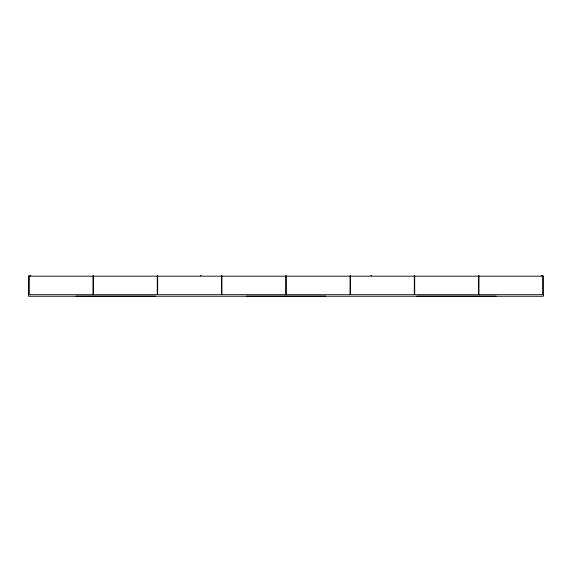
<?xml version="1.0" encoding="UTF-8"?>
<svg xmlns="http://www.w3.org/2000/svg" width="572" height="572" viewBox="0 0 572 572"><rect width="100%" height="100%" fill="white"/><g stroke="black" fill="none" stroke-linecap="round" stroke-linejoin="round"><path stroke-width="0.86" d="M30.016 275.733L30.795 275.733M200.407 275.733L201.194 275.733M370.806 275.733L371.593 275.733M541.205 275.733L541.984 275.733M29.129 276.176L93 276.176M93.393 276.176L157.271 276.176M157.665 276.176L221.536 276.176M221.929 276.176L285.807 276.176M286.193 276.176L350.057 276.176M350.45 276.176L414.314 276.176M414.707 276.176L478.564 276.176M478.957 276.176L542.821 276.176M75.926 296.146L155.284 296.146M246.325 296.146L325.675 296.146M416.716 296.146L496.074 296.146M543.214 294.694L543.214 275.733L542.821 275.733L542.821 294.694M478.957 294.694L478.957 275.733L478.564 275.733L478.564 294.694M414.707 294.694L414.707 275.733L414.314 275.733L414.314 294.694M350.45 294.694L350.45 275.733L350.057 275.733L350.057 294.694M286.193 294.694L286.193 275.733L285.807 275.733L285.807 294.694M221.929 294.694L221.929 275.733L221.536 275.733L221.536 294.694M157.665 294.694L157.665 275.733L157.271 275.733L157.271 294.694M93.393 294.694L93.393 275.733L93 275.733L93 294.694M29.129 294.694L29.129 275.733L28.736 275.733L28.736 294.694M543.4 294.694L28.6 294.694L28.6 296.267L543.4 296.267L543.4 294.694"/></g></svg>
